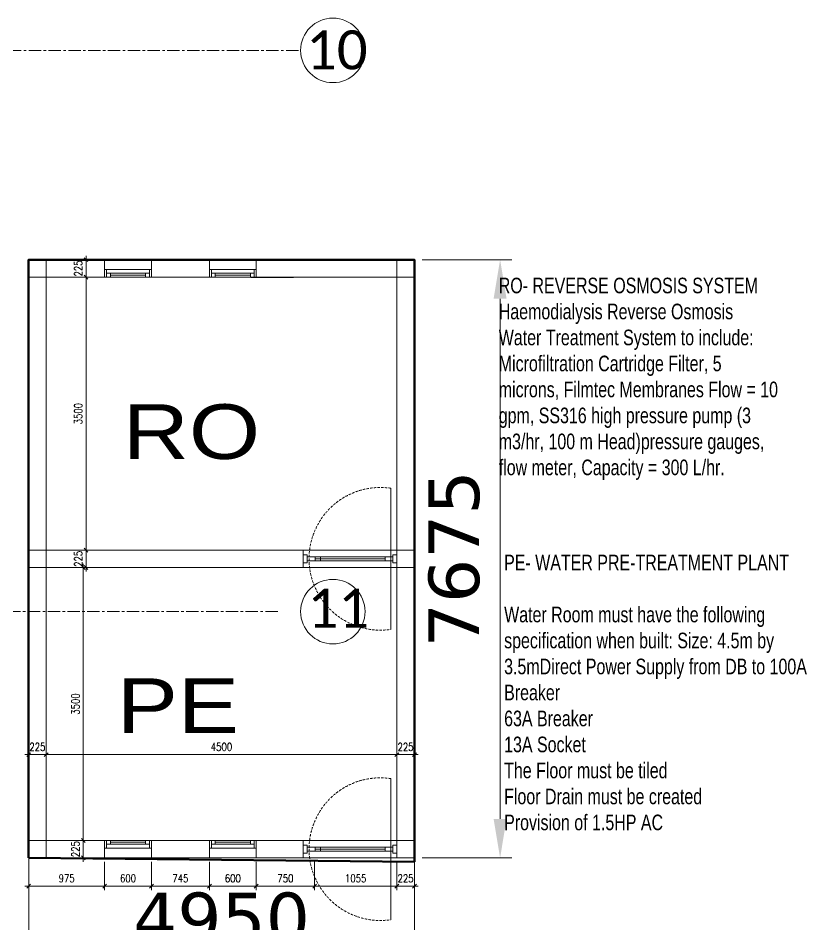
# Model space of a CAD drawing. Header units: millimetres. Extents: x 26027 to 581921, y 7230 to 233891.
# Drawn here: x 540579 to 550701, y 152726 to 164359 of the extents above; entities that cross this region are included whole.
import ezdxf

# ---------------------------------------------------------------- set-up
doc = ezdxf.new("R2010")
doc.units = ezdxf.units.MM
doc.header["$LTSCALE"] = 5
doc.linetypes.add('CENTER', pattern=[50.8, 31.75, -6.35, 6.35, -6.35])
doc.linetypes.add('HIDDEN', pattern=[9.525, 6.35, -3.175])
for name, color, linetype, lineweight in [('Aluminum', 7, 'Continuous', 5), ('AxisBalloons_2', 7, 'Continuous', 0), ('Dim', 9, 'Continuous', 9), ('Dims', 6, 'Continuous', 5), ('Medical Equipment and Furniture', 163, 'Continuous', 0), ('Structure', 20, 'Continuous', 5), ('Text', 9, 'Continuous', 5), ('Walls', 32, 'Continuous', 5), ('ΗΜ ΙΑ Κείμενο', 7, 'Continuous', 15)]:
    doc.layers.add(name, color=color, linetype=linetype, lineweight=lineweight)
doc.layers.add('axes', color=9, linetype='Continuous')
doc.styles.add('Dimension', font='verdana.ttf')
doc.styles.add('MARI3', font='arial.ttf', dxfattribs={"width": 1.2})
doc.styles.add('ROMANS', font='romans', dxfattribs={"width": 0.8, "height": 100})
doc.styles.get("Standard").update_dxf_attribs({"font": 'calibri.ttf'})
doc.styles.add('X3G_ENTITY_2587EA', font='swisscl.ttf', dxfattribs={"height": 200})
doc.dimstyles.new('D500', dxfattribs={"dimtxt": 650, "dimasz": 500, "dimexe": 150, "dimexo": 100, "dimgap": 250, "dimtad": 1, "dimdec": 0, "dimtxsty": 'Dimension', "dimcen": 100, "dimdle": 150, "dimclrd": 250, "dimclre": 250, "dimclrt": 7, "dimadec": 0, "dimazin": 0, "dimtfac": 1, "dimtdec": 0, "dimtmove": 0, "dimatfit": 3, "dimfxl": 1, "dimlwd": 5, "dimlwe": 5, "dimarcsym": 0})
doc.dimstyles.new('Dim 1-50', dxfattribs={"dimscale": 0.5, "dimtxt": 250, "dimasz": 100, "dimexe": 100, "dimexo": 100, "dimgap": 100, "dimtad": 1, "dimdec": 0, "dimzin": 0, "dimdsep": 46, "dimtxsty": 'ROMANS', "dimblk": 'OBLIQUE', "dimcen": 100, "dimdle": 100, "dimclrd": 8, "dimclre": 8, "dimclrt": 256, "dimadec": 1, "dimazin": 0, "dimtfac": 1, "dimtdec": 0, "dimtix": 1, "dimtmove": 1, "dimatfit": 3, "dimfxl": 0.5, "dimtolj": 1, "dimtzin": 0, "dimlwd": -1, "dimlwe": -1, "dimarcsym": 0})

# ---------------------------------------------------------------- blocks, each defined once
blk = doc.blocks.new('*D242')
at = {"layer": 'DEFPOINTS', "color": 0, "transparency": 16777216}
for p in [(545664, 161260, 0), (545664, 153585), (546764, 153585)]:
    blk.add_point(p, dxfattribs=at)
at = {"layer": 'Dims', "color": 250, "linetype": 'Continuous', "lineweight": 5, "transparency": 16777216}
for p, q in [((545764, 161260), (546914, 161260)), ((546764, 160760), (546764, 154085)), ((545764, 153585), (546914, 153585))]:
    blk.add_line(p, q, dxfattribs=at)
at = {"layer": 'Dims', "color": 250, "transparency": 16777216}
for points in [[(546681, 160760), (546847, 160760), (546764, 161260)], [(546681, 154085), (546847, 154085), (546764, 153585)]]:
    blk.add_solid(points, dxfattribs=at)
at = {"layer": 'Dims', "color": 7, "lineweight": 0, "transparency": 16777216, "insert": (546176, 157423), "char_height": 650, "attachment_point": 5, "rotation": 90, "style": 'Dimension'}
blk.add_mtext('7675', dxfattribs=at)
blk = doc.blocks.new('*D479')
at = {"layer": 'DEFPOINTS', "color": 0, "transparency": 16777216}
for p in [(540714, 153810, 0), (545664, 153585), (545664, 152221)]:
    blk.add_point(p, dxfattribs=at)
at = {"layer": 'Dims', "color": 250, "linetype": 'Continuous', "lineweight": 5, "transparency": 16777216}
for p, q in [((540714, 153710), (540714, 152071)), ((545664, 153485), (545664, 152071)), ((541214, 152221), (545164, 152221))]:
    blk.add_line(p, q, dxfattribs=at)
at = {"layer": 'Dims', "color": 250, "transparency": 16777216}
for points in [[(541214, 152304), (541214, 152137), (540714, 152221)], [(545164, 152304), (545164, 152137), (545664, 152221)]]:
    blk.add_solid(points, dxfattribs=at)
at = {"layer": 'Dims', "color": 7, "lineweight": 0, "transparency": 16777216, "insert": (543189, 152809), "char_height": 650, "attachment_point": 5, "style": 'Dimension'}
blk.add_mtext('4950', dxfattribs=at)
blk = doc.blocks.new('_OBLIQUE')
at = {"linetype": 'ByBlock'}
blk.add_line((-0.5, -0.5), (0.5, 0.5), dxfattribs=at)
blk = doc.blocks.new('*D480')
at = {"layer": 'DEFPOINTS', "color": 0, "transparency": 16777216}
for p in [(541415, 157310), (541450, 157310, 0), (541415, 153810, 0)]:
    blk.add_point(p, dxfattribs=at)
at = {"layer": 'Dim', "color": 8, "transparency": 16777216}
for p, q in [((541400, 157310), (541365, 157310)), ((541415, 153760), (541415, 157360))]:
    blk.add_line(p, q, dxfattribs=at)
at = {"layer": 'Dim', "color": 8, "transparency": 16777216, "xscale": 50, "yscale": 50, "zscale": 50}
for p, rotation in [((541415, 157310), 90), ((541415, 153810), 270)]:
    blk.add_blockref('_OBLIQUE', p, dxfattribs=dict(at, rotation=rotation))
at = {"layer": 'Dim', "transparency": 16777216, "insert": (541315, 155560), "char_height": 100, "attachment_point": 5, "rotation": 90, "style": 'ROMANS'}
blk.add_mtext('\\A1;3500', dxfattribs=at)
blk = doc.blocks.new('*D481')
at = {"layer": 'DEFPOINTS', "color": 0, "transparency": 16777216}
for p in [(541450, 157535, 0), (541450, 157535), (541450, 157310, 0)]:
    blk.add_point(p, dxfattribs=at)
at = {"layer": 'Dim', "color": 8, "transparency": 16777216}
for p, q in [((541450, 157535), (541450, 157585)), ((541450, 157310), (541450, 157535)), ((541450, 157310), (541450, 157260))]:
    blk.add_line(p, q, dxfattribs=at)
at = {"layer": 'Dim', "color": 8, "transparency": 16777216, "xscale": 50, "yscale": 50, "zscale": 50}
for p, rotation in [((541450, 157535), 270), ((541450, 157310), 90)]:
    blk.add_blockref('_OBLIQUE', p, dxfattribs=dict(at, rotation=rotation))
at = {"layer": 'Dim', "transparency": 16777216, "insert": (541350, 157423), "char_height": 100, "attachment_point": 5, "rotation": 90, "style": 'ROMANS'}
blk.add_mtext('\\A1;225', dxfattribs=at)
blk = doc.blocks.new('*D482')
at = {"layer": 'DEFPOINTS', "color": 0, "transparency": 16777216}
for p in [(541415, 161035, 0), (541450, 161035), (541450, 157535, 0)]:
    blk.add_point(p, dxfattribs=at)
at = {"layer": 'Dim', "color": 8, "transparency": 16777216}
for p, q in [((541450, 157485), (541450, 161085)), ((541465, 161035), (541500, 161035))]:
    blk.add_line(p, q, dxfattribs=at)
at = {"layer": 'Dim', "color": 8, "transparency": 16777216, "xscale": 50, "yscale": 50, "zscale": 50}
for p, rotation in [((541450, 161035), 90), ((541450, 157535), 270)]:
    blk.add_blockref('_OBLIQUE', p, dxfattribs=dict(at, rotation=rotation))
at = {"layer": 'Dim', "transparency": 16777216, "insert": (541350, 159285), "char_height": 100, "attachment_point": 5, "rotation": 90, "style": 'ROMANS'}
blk.add_mtext('\\A1;3500', dxfattribs=at)
blk = doc.blocks.new('*D483')
at = {"layer": 'DEFPOINTS', "color": 0, "transparency": 16777216}
for p in [(545439, 154910), (540939, 154677, 0), (545439, 154677, 0)]:
    blk.add_point(p, dxfattribs=at)
at = {"layer": 'Dim', "color": 8, "transparency": 16777216}
for p, q in [((540939, 154727), (540939, 154960)), ((545439, 154727), (545439, 154960)), ((540889, 154910), (545489, 154910))]:
    blk.add_line(p, q, dxfattribs=at)
at = {"layer": 'Dim', "color": 8, "transparency": 16777216, "xscale": 50, "yscale": 50, "zscale": 50, "rotation": 180}
blk.add_blockref('_OBLIQUE', (540939, 154910), dxfattribs=at)
at = {"layer": 'Dim', "color": 8, "transparency": 16777216, "xscale": 50, "yscale": 50, "zscale": 50}
blk.add_blockref('_OBLIQUE', (545439, 154910), dxfattribs=at)
at = {"layer": 'Dim', "transparency": 16777216, "insert": (543189, 155010), "char_height": 100, "attachment_point": 5, "style": 'ROMANS'}
blk.add_mtext('\\A1;4500', dxfattribs=at)
blk = doc.blocks.new('*D484')
at = {"layer": 'DEFPOINTS', "color": 0, "transparency": 16777216}
for p in [(541415, 153810, 0), (541415, 153585, 0), (541415, 153585)]:
    blk.add_point(p, dxfattribs=at)
at = {"layer": 'Dim', "color": 8, "transparency": 16777216}
for p, q in [((541415, 153810), (541415, 153860)), ((541415, 153810), (541415, 153585)), ((541415, 153585), (541415, 153535))]:
    blk.add_line(p, q, dxfattribs=at)
at = {"layer": 'Dim', "color": 8, "transparency": 16777216, "xscale": 50, "yscale": 50, "zscale": 50}
for p, rotation in [((541415, 153810), 270), ((541415, 153585), 90)]:
    blk.add_blockref('_OBLIQUE', p, dxfattribs=dict(at, rotation=rotation))
at = {"layer": 'Dim', "transparency": 16777216, "insert": (541315, 153698), "char_height": 100, "attachment_point": 5, "rotation": 90, "style": 'ROMANS'}
blk.add_mtext('\\A1;225', dxfattribs=at)
blk = doc.blocks.new('*D485')
at = {"layer": 'DEFPOINTS', "color": 0, "transparency": 16777216}
for p in [(540714, 153585, 0), (541689, 153585, 0), (541689, 153223)]:
    blk.add_point(p, dxfattribs=at)
at = {"layer": 'Dim', "color": 8, "transparency": 16777216}
for p, q in [((540714, 153535), (540714, 153173)), ((541689, 153535), (541689, 153173)), ((540664, 153223), (541739, 153223))]:
    blk.add_line(p, q, dxfattribs=at)
at = {"layer": 'Dim', "color": 8, "transparency": 16777216, "xscale": 50, "yscale": 50, "zscale": 50, "rotation": 180}
blk.add_blockref('_OBLIQUE', (540714, 153223), dxfattribs=at)
at = {"layer": 'Dim', "color": 8, "transparency": 16777216, "xscale": 50, "yscale": 50, "zscale": 50}
blk.add_blockref('_OBLIQUE', (541689, 153223), dxfattribs=at)
at = {"layer": 'Dim', "transparency": 16777216, "insert": (541201, 153323), "char_height": 100, "attachment_point": 5, "style": 'ROMANS'}
blk.add_mtext('\\A1;975', dxfattribs=at)
blk = doc.blocks.new('*D486')
at = {"layer": 'DEFPOINTS', "color": 0, "transparency": 16777216}
for p in [(541689, 153585, 0), (542289, 153585, 0), (542289, 153223)]:
    blk.add_point(p, dxfattribs=at)
at = {"layer": 'Dim', "color": 8, "transparency": 16777216}
for p, q in [((541689, 153535), (541689, 153173)), ((542289, 153535), (542289, 153173)), ((541639, 153223), (542339, 153223))]:
    blk.add_line(p, q, dxfattribs=at)
at = {"layer": 'Dim', "color": 8, "transparency": 16777216, "xscale": 50, "yscale": 50, "zscale": 50, "rotation": 180}
blk.add_blockref('_OBLIQUE', (541689, 153223), dxfattribs=at)
at = {"layer": 'Dim', "color": 8, "transparency": 16777216, "xscale": 50, "yscale": 50, "zscale": 50}
blk.add_blockref('_OBLIQUE', (542289, 153223), dxfattribs=at)
at = {"layer": 'Dim', "transparency": 16777216, "insert": (541989, 153323), "char_height": 100, "attachment_point": 5, "style": 'ROMANS'}
blk.add_mtext('\\A1;600', dxfattribs=at)
blk = doc.blocks.new('*D487')
at = {"layer": 'DEFPOINTS', "color": 0, "transparency": 16777216}
for p in [(542289, 153585, 0), (543034, 153585, 0), (543034, 153223)]:
    blk.add_point(p, dxfattribs=at)
at = {"layer": 'Dim', "color": 8, "transparency": 16777216}
for p, q in [((542289, 153535), (542289, 153173)), ((543034, 153535), (543034, 153173)), ((542239, 153223), (543084, 153223))]:
    blk.add_line(p, q, dxfattribs=at)
at = {"layer": 'Dim', "color": 8, "transparency": 16777216, "xscale": 50, "yscale": 50, "zscale": 50, "rotation": 180}
blk.add_blockref('_OBLIQUE', (542289, 153223), dxfattribs=at)
at = {"layer": 'Dim', "color": 8, "transparency": 16777216, "xscale": 50, "yscale": 50, "zscale": 50}
blk.add_blockref('_OBLIQUE', (543034, 153223), dxfattribs=at)
at = {"layer": 'Dim', "transparency": 16777216, "insert": (542661, 153323), "char_height": 100, "attachment_point": 5, "style": 'ROMANS'}
blk.add_mtext('\\A1;745', dxfattribs=at)
blk = doc.blocks.new('*D488')
at = {"layer": 'DEFPOINTS', "color": 0, "transparency": 16777216}
for p in [(543034, 153585, 0), (543634, 153585, 0), (543634, 153223)]:
    blk.add_point(p, dxfattribs=at)
at = {"layer": 'Dim', "color": 8, "transparency": 16777216}
for p, q in [((543034, 153535), (543034, 153173)), ((543634, 153535), (543634, 153173)), ((542984, 153223), (543684, 153223))]:
    blk.add_line(p, q, dxfattribs=at)
at = {"layer": 'Dim', "color": 8, "transparency": 16777216, "xscale": 50, "yscale": 50, "zscale": 50, "rotation": 180}
blk.add_blockref('_OBLIQUE', (543034, 153223), dxfattribs=at)
at = {"layer": 'Dim', "color": 8, "transparency": 16777216, "xscale": 50, "yscale": 50, "zscale": 50}
blk.add_blockref('_OBLIQUE', (543634, 153223), dxfattribs=at)
at = {"layer": 'Dim', "transparency": 16777216, "insert": (543334, 153323), "char_height": 100, "attachment_point": 5, "style": 'ROMANS'}
blk.add_mtext('\\A1;600', dxfattribs=at)
blk = doc.blocks.new('*D489')
at = {"layer": 'DEFPOINTS', "color": 0, "transparency": 16777216}
for p in [(543634, 153585, 0), (544384, 153585, 0), (544384, 153223)]:
    blk.add_point(p, dxfattribs=at)
at = {"layer": 'Dim', "color": 8, "transparency": 16777216}
for p, q in [((543634, 153535), (543634, 153173)), ((544384, 153535), (544384, 153173)), ((543584, 153223), (544434, 153223))]:
    blk.add_line(p, q, dxfattribs=at)
at = {"layer": 'Dim', "color": 8, "transparency": 16777216, "xscale": 50, "yscale": 50, "zscale": 50, "rotation": 180}
blk.add_blockref('_OBLIQUE', (543634, 153223), dxfattribs=at)
at = {"layer": 'Dim', "color": 8, "transparency": 16777216, "xscale": 50, "yscale": 50, "zscale": 50}
blk.add_blockref('_OBLIQUE', (544384, 153223), dxfattribs=at)
at = {"layer": 'Dim', "transparency": 16777216, "insert": (544009, 153323), "char_height": 100, "attachment_point": 5, "style": 'ROMANS'}
blk.add_mtext('\\A1;750', dxfattribs=at)
blk = doc.blocks.new('*D243')
at = {"layer": 'DEFPOINTS', "color": 0, "transparency": 16777216}
for p in [(544384, 153585, 0), (545439, 153585), (545439, 153223)]:
    blk.add_point(p, dxfattribs=at)
at = {"layer": 'Dim', "color": 8, "transparency": 16777216}
for p, q in [((544384, 153535), (544384, 153173)), ((545439, 153535), (545439, 153173)), ((544334, 153223), (545489, 153223))]:
    blk.add_line(p, q, dxfattribs=at)
at = {"layer": 'Dim', "color": 8, "transparency": 16777216, "xscale": 50, "yscale": 50, "zscale": 50, "rotation": 180}
blk.add_blockref('_OBLIQUE', (544384, 153223), dxfattribs=at)
at = {"layer": 'Dim', "color": 8, "transparency": 16777216, "xscale": 50, "yscale": 50, "zscale": 50}
blk.add_blockref('_OBLIQUE', (545439, 153223), dxfattribs=at)
at = {"layer": 'Dim', "transparency": 16777216, "insert": (544911, 153323), "char_height": 100, "attachment_point": 5, "style": 'ROMANS'}
blk.add_mtext('\\A1;1055', dxfattribs=at)
blk = doc.blocks.new('*D490')
at = {"layer": 'DEFPOINTS', "color": 0, "transparency": 16777216}
for p in [(545439, 153585), (545664, 153585), (545664, 153223)]:
    blk.add_point(p, dxfattribs=at)
at = {"layer": 'Dim', "color": 8, "transparency": 16777216}
for p, q in [((545439, 153535), (545439, 153173)), ((545664, 153535), (545664, 153173)), ((545439, 153223), (545389, 153223)), ((545439, 153223), (545664, 153223)), ((545664, 153223), (545714, 153223))]:
    blk.add_line(p, q, dxfattribs=at)
at = {"layer": 'Dim', "color": 8, "transparency": 16777216, "xscale": 50, "yscale": 50, "zscale": 50}
blk.add_blockref('_OBLIQUE', (545439, 153223), dxfattribs=at)
at = {"layer": 'Dim', "color": 8, "transparency": 16777216, "xscale": 50, "yscale": 50, "zscale": 50, "rotation": 180}
blk.add_blockref('_OBLIQUE', (545664, 153223), dxfattribs=at)
at = {"layer": 'Dim', "transparency": 16777216, "insert": (545551, 153323), "char_height": 100, "attachment_point": 5, "style": 'ROMANS'}
blk.add_mtext('\\A1;225', dxfattribs=at)
blk = doc.blocks.new('*D491')
at = {"layer": 'DEFPOINTS', "color": 0, "transparency": 16777216}
for p in [(540714, 154910, 0), (540714, 154910), (540939, 154910)]:
    blk.add_point(p, dxfattribs=at)
at = {"layer": 'Dim', "color": 8, "transparency": 16777216}
for p, q in [((540714, 154910), (540664, 154910)), ((540939, 154910), (540714, 154910)), ((540939, 154910), (540989, 154910))]:
    blk.add_line(p, q, dxfattribs=at)
at = {"layer": 'Dim', "color": 8, "transparency": 16777216, "xscale": 50, "yscale": 50, "zscale": 50}
blk.add_blockref('_OBLIQUE', (540714, 154910), dxfattribs=at)
at = {"layer": 'Dim', "color": 8, "transparency": 16777216, "xscale": 50, "yscale": 50, "zscale": 50, "rotation": 180}
blk.add_blockref('_OBLIQUE', (540939, 154910), dxfattribs=at)
at = {"layer": 'Dim', "transparency": 16777216, "insert": (540826, 155010), "char_height": 100, "attachment_point": 5, "style": 'ROMANS'}
blk.add_mtext('\\A1;225', dxfattribs=at)
blk = doc.blocks.new('*D492')
at = {"layer": 'DEFPOINTS', "color": 0, "transparency": 16777216}
for p in [(545439, 154910), (545664, 154910), (545664, 154910)]:
    blk.add_point(p, dxfattribs=at)
at = {"layer": 'Dim', "color": 8, "transparency": 16777216}
for p, q in [((545439, 154910), (545389, 154910)), ((545439, 154910), (545664, 154910)), ((545664, 154910), (545714, 154910))]:
    blk.add_line(p, q, dxfattribs=at)
at = {"layer": 'Dim', "color": 8, "transparency": 16777216, "xscale": 50, "yscale": 50, "zscale": 50}
blk.add_blockref('_OBLIQUE', (545439, 154910), dxfattribs=at)
at = {"layer": 'Dim', "color": 8, "transparency": 16777216, "xscale": 50, "yscale": 50, "zscale": 50, "rotation": 180}
blk.add_blockref('_OBLIQUE', (545664, 154910), dxfattribs=at)
at = {"layer": 'Dim', "transparency": 16777216, "insert": (545551, 155010), "char_height": 100, "attachment_point": 5, "style": 'ROMANS'}
blk.add_mtext('\\A1;225', dxfattribs=at)
blk = doc.blocks.new('*D244')
at = {"layer": 'DEFPOINTS', "color": 0, "transparency": 16777216}
for p in [(541415, 161035, 0), (541450, 161035), (541450, 157535, 0)]:
    blk.add_point(p, dxfattribs=at)
at = {"layer": 'Dim', "color": 8, "transparency": 16777216}
for p, q in [((541450, 157485), (541450, 161085)), ((541465, 161035), (541500, 161035))]:
    blk.add_line(p, q, dxfattribs=at)
at = {"layer": 'Dim', "color": 8, "transparency": 16777216, "xscale": 50, "yscale": 50, "zscale": 50}
for p, rotation in [((541450, 161035), 90), ((541450, 157535), 270)]:
    blk.add_blockref('_OBLIQUE', p, dxfattribs=dict(at, rotation=rotation))
at = {"layer": 'Dim', "transparency": 16777216, "insert": (541350, 159285), "char_height": 100, "attachment_point": 5, "rotation": 90, "style": 'ROMANS'}
blk.add_mtext('\\A1;3500', dxfattribs=at)
blk = doc.blocks.new('*D493')
at = {"layer": 'DEFPOINTS', "color": 0, "transparency": 16777216}
for p in [(541450, 161260, 0), (541450, 161260), (541450, 161035)]:
    blk.add_point(p, dxfattribs=at)
at = {"layer": 'Dim', "color": 8, "transparency": 16777216}
for p, q in [((541450, 161260), (541450, 161310)), ((541450, 161035), (541450, 161260)), ((541450, 161035), (541450, 160985))]:
    blk.add_line(p, q, dxfattribs=at)
at = {"layer": 'Dim', "color": 8, "transparency": 16777216, "xscale": 50, "yscale": 50, "zscale": 50}
for p, rotation in [((541450, 161260), 270), ((541450, 161035), 90)]:
    blk.add_blockref('_OBLIQUE', p, dxfattribs=dict(at, rotation=rotation))
at = {"layer": 'Dim', "transparency": 16777216, "insert": (541350, 161148), "char_height": 100, "attachment_point": 5, "rotation": 90, "style": 'ROMANS'}
blk.add_mtext('\\A1;225', dxfattribs=at)

msp = doc.modelspace()

# ---------------------------------------------------------------- linework, layer by layer
msp.add_line((543563.8, 161035.3), (544113.8, 161035.3))
at = {"layer": 'Aluminum'}
for p, q in [((542288.8, 161135.3), (541688.8, 161135.3)), ((541713.8, 161135.3, -2.4), (541713.8, 161035.3, -2.4)), ((542263.8, 161135.3, -2.4), (542263.8, 161035.3, -2.4)), ((543633.8, 161135.3, -2.4), (543033.8, 161135.3, -2.4)), ((543058.8, 161135.3, -2.4), (543058.8, 161035.3, -2.4)), ((543608.8, 161135.3, -2.4), (543608.8, 161035.3, -2.4)), ((542263.8, 161085.3, -2.4), (541713.8, 161085.3, -2.4)), ((541763.8, 161085.3, -2.4), (541763.8, 161035.3, -2.4)), ((541763.8, 161060.3, -2.4), (542213.8, 161060.3, -2.4)), ((542213.8, 161085.3, -2.4), (542213.8, 161035.3, -2.4)), ((543608.8, 161085.3, -2.4), (543058.8, 161085.3, -2.4)), ((543108.8, 161085.3, -2.4), (543108.8, 161035.3, -2.4)), ((543108.8, 161060.3, -2.4), (543558.8, 161060.3, -2.4)), ((543558.8, 161085.3, -2.4), (543558.8, 161035.3, -2.4)), ((545363.8, 157447.8, 0), (545363.8, 158327.8, 0)), ((545388.8, 157447.8, 0), (544288.8, 157447.8, 0)), ((545388.8, 157397.8, 0), (544288.8, 157397.8, 0)), ((544388.8, 157447.8, 0), (544388.8, 157397.8, 0)), ((545288.8, 157422.8, 0), (544388.8, 157422.8, 0)), ((544458.8, 157447.8, 0), (544458.8, 157397.8, 0)), ((545288.8, 157447.8, 0), (545288.8, 157397.8, 0)), ((545363.8, 157447.8, 0), (545363.8, 157397.8, 0)), ((545363.8, 157397.8, 0), (545363.8, 156517.8, 0)), ((545363.8, 153722.8, 0), (545363.8, 154602.8, 0)), ((541713.8, 153710.3, -2.4), (541713.8, 153810.3, -2.4)), ((541763.8, 153760.3, -2.4), (541763.8, 153810.3, -2.4)), ((541763.8, 153785.3, -2.4), (542213.8, 153785.3, -2.4)), ((542213.8, 153760.3, -2.4), (542213.8, 153810.3, -2.4)), ((542263.8, 153710.3, -2.4), (542263.8, 153810.3, -2.4)), ((543058.8, 153710.3, -2.4), (543058.8, 153810.3, -2.4)), ((543108.8, 153760.3, -2.4), (543108.8, 153810.3, -2.4)), ((543108.8, 153785.3, -2.4), (543558.8, 153785.3, -2.4)), ((543558.8, 153760.3, -2.4), (543558.8, 153810.3, -2.4)), ((543608.8, 153710.3, -2.4), (543608.8, 153810.3, -2.4)), ((542288.8, 153710.3), (541688.8, 153710.3)), ((542263.8, 153760.3, -2.4), (541713.8, 153760.3, -2.4)), ((543633.8, 153710.3, -2.4), (543033.8, 153710.3, -2.4)), ((543608.8, 153760.3, -2.4), (543058.8, 153760.3, -2.4)), ((545388.8, 153722.8, 0), (544288.8, 153722.8, 0)), ((545388.8, 153672.8, 0), (544288.8, 153672.8, 0)), ((544388.8, 153722.8, 0), (544388.8, 153672.8, 0)), ((545288.8, 153697.8, 0), (544388.8, 153697.8, 0)), ((544458.8, 153722.8, 0), (544458.8, 153672.8, 0)), ((545288.8, 153722.8, 0), (545288.8, 153672.8, 0)), ((545363.8, 153722.8, 0), (545363.8, 153672.8, 0)), ((545363.8, 153672.8, 0), (545363.8, 152792.8, 0))]:
    msp.add_line(p, q, dxfattribs=at)
at = {"layer": 'Aluminum', "elevation": 0}
for points in [[(544288.8, 157472.8), (544288.8, 157372.8), (544238.8, 157372.8), (544238.8, 157472.8)], [(545388.8, 157472.8), (545388.8, 157372.8), (545438.8, 157372.8), (545438.8, 157472.8)], [(544288.8, 153747.8), (544288.8, 153647.8), (544238.8, 153647.8), (544238.8, 153747.8)], [(545388.8, 153747.8), (545388.8, 153647.8), (545438.8, 153647.8), (545438.8, 153747.8)]]:
    msp.add_lwpolyline(points, close=True, dxfattribs=at)
at = {"layer": 'Aluminum', "linetype": 'HIDDEN'}
for centre in [(545227.3, 157422.8, 0), (545227.3, 153697.8, 0)]:
    msp.add_arc(centre, 915.2, 81.42397, 278.57603, dxfattribs=at)
at = {"layer": 'axes', "linetype": 'CENTER', "lineweight": 0}
for p, q in [((544175.8, 163945.3, 2.4), (461383.1, 163945.3, 2.4)), ((543910.8, 156745.3, 2.4), (448848.3, 156745.3, 2.4))]:
    msp.add_line(p, q, dxfattribs=at)
at = {"layer": 'AxisBalloons_2', "color": 1}
for centre in [(544617.7, 163945.3, 0), (544617.7, 156745.3, 0)]:
    msp.add_circle(centre, 413.9, dxfattribs=at)
at = {"layer": 'Medical Equipment and Furniture', "color": 85, "lineweight": 50, "true_color": 0x58ba48}
msp.add_lwpolyline([(540713.8, 153585.3), (540713.8, 161260.3), (545663.8, 161260.3), (545663.8, 153535.7), (540713.8, 153585.6)], dxfattribs=at)
at = {"layer": 'Structure'}
for points in [[(540713.8, 161260.3), (540938.8, 161260.3), (540938.8, 161035.3), (540713.8, 161035.3)], [(545438.8, 161260.3), (545663.8, 161260.3), (545663.8, 161035.3), (545438.8, 161035.3)], [(540713.8, 157535.3), (540938.8, 157535.3), (540938.8, 157310.3), (540713.8, 157310.3)], [(545438.8, 157535.3), (545663.8, 157535.3), (545663.8, 157310.3), (545438.8, 157310.3)], [(540713.8, 153810.3), (540938.8, 153810.3), (540938.8, 153585.3), (540713.8, 153585.3)]]:
    msp.add_lwpolyline(points, close=True, dxfattribs=at)
at = {"layer": 'Structure', "elevation": 0}
msp.add_lwpolyline([(545438.8, 153810.3), (545663.8, 153810.3), (545663.8, 153585.3), (545438.8, 153585.3)], close=True, dxfattribs=at)
at = {"layer": 'Walls'}
for p, q in [((540713.8, 161260.3), (545438.8, 161260.3)), ((540713.8, 161260.3), (545438.8, 161260.3)), ((541688.8, 161035.3), (541688.8, 161260.3)), ((542288.8, 161035.3), (542288.8, 161260.3)), ((543033.8, 161035.3), (543033.8, 161260.3)), ((543633.8, 161260.3), (543633.8, 161035.3)), ((540713.8, 153810.3), (540713.8, 161035.3)), ((540713.8, 161035.3), (545438.8, 161035.3)), ((540713.8, 161035.3), (545438.8, 161035.3)), ((540938.8, 153810.3), (540938.8, 161035.3)), ((545438.8, 153810.3), (545438.8, 161035.3)), ((545438.8, 153810.3), (545438.8, 161035.3)), ((545663.8, 153810.3, 0), (545663.8, 161035.3, 0)), ((540713.8, 153810.3, 0), (540713.8, 160810.3)), ((540713.8, 157535.3), (545438.8, 157535.3)), ((544238.8, 157310.3), (544238.8, 157535.3)), ((540713.8, 157310.3), (545438.8, 157310.3)), ((540713.8, 153810.3), (545438.8, 153810.3)), ((540938.8, 153810.3), (540938.8, 153585.3)), ((541688.8, 153810.3), (541688.8, 153585.3)), ((542288.8, 153810.3), (542288.8, 153585.3)), ((543033.8, 153810.3), (543033.8, 153585.3)), ((543633.8, 153585.3), (543633.8, 153810.3)), ((544238.8, 153585.3), (544238.8, 153810.3)), ((540713.8, 153585.3), (545438.8, 153585.3))]:
    msp.add_line(p, q, dxfattribs=at)
at = {"layer": 'ΗΜ ΙΑ Κείμενο'}
msp.add_line((540713.8, 161260.3, 0), (545213.8, 161260.3, 0), dxfattribs=at)

# ---------------------------------------------------------------- texts
at = {"layer": 'Dims', "color": 3, "style": 'MARI3', "width": 1.2}
for s, p in [('RO', (541921.7, 158704, 0)), ('PE', (541845.7, 155187.1, 0))]:
    msp.add_text(s, height=701.14, dxfattribs=at).set_placement(p)
at = {"layer": 'Medical Equipment and Furniture', "char_height": 200, "attachment_point": 2, "style": 'X3G_ENTITY_2587EA'}
for s, insert, width in [('\\pxql;RO- REVERSE OSMOSIS SYSTEM\\PHaemodialysis Reverse Osmosis Water Treatment System to include:\\PMicrofiltration Cartridge Filter, 5 microns, Filmtec Membranes Flow = 10 gpm, SS316 high pressure pump (3 m3/hr, 100 m Head)pressure gauges, flow meter, Capacity = 300 L/hr. ', (548534.5, 161029.1, 0), 3575.279), ('\\pxql;PE- WATER PRE-TREATMENT PLANT\\P\\PWater Room must have the following specification when built: Size: 4.5m by 3.5mDirect Power Supply from DB to 100A Breaker \\P63A Breaker \\P13A Socket \\PThe Floor must be tiled \\PFloor Drain must be created \\PProvision of 1.5HP AC ', (548780.5, 157474.9, 0), 3929.434)]:
    msp.add_mtext(s, dxfattribs=dict(at, insert=insert, width=width))
at = {"layer": 'Text', "char_height": 500, "attachment_point": 1}
for s, insert in [('10', (544274, 164202.2, 0)), ('11', (544292.9, 157038.9, 0))]:
    msp.add_mtext_dynamic_manual_height_columns(s, width=1.122, gutter_width=1, heights=[0], dxfattribs=dict(at, insert=insert))

# ---------------------------------------------------------------- dimensions: what is measured, and where the dimension line sits
at = {"layer": 'Dim'}
for base, p1, p2, picture, middle in [((541450.3, 161260.3, 0), (541450.3, 161035.3, 0), (541450.3, 161260.3), '*D493', (541350.3, 161147.8, 0)), ((541450.3, 161035.3, 0), (541450.3, 157535.3), (541415.2, 161035.3), '*D482', (541350.3, 159285.3, 0)), ((541450.3, 161035.3, 0), (541450.3, 157535.3), (541415.2, 161035.3), '*D244', (541350.3, 159285.3, 0)), ((541450.3, 157535.3, 0), (541450.3, 157310.3), (541450.3, 157535.3), '*D481', (541350.3, 157422.8, 0)), ((541415.2, 157310.3, 0), (541415.2, 153810.3), (541450.3, 157310.3), '*D480', (541315.2, 155560.3, 0)), ((541415.2, 153585.3, 0), (541415.2, 153810.3), (541415.2, 153585.3), '*D484', (541315.2, 153697.8, 0))]:
    dim = msp.add_linear_dim(base=base, p1=p1, p2=p2, angle=90, dimstyle='Dim 1-50', dxfattribs=at)
    dim.commit()
    dim.dimension.update_dxf_attribs({"geometry": picture, "text_midpoint": middle})
for base, p1, p2, picture, middle in [((540713.8, 154910.2, 0), (540938.8, 154910.2, 0), (540713.8, 154910.2), '*D491', (540826.3, 155010.2, 0)), ((545438.8, 154910.2, 0), (540938.8, 154677.5), (545438.8, 154677.5), '*D483', (543188.8, 155010.2, 0)), ((545663.8, 154910.2, 0), (545438.8, 154910.2, 0), (545663.8, 154910.2, 0), '*D492', (545551.3, 155010.2, 0)), ((541688.8, 153222.6, 0), (540713.8, 153585.3), (541688.8, 153585.3), '*D485', (541201.3, 153322.6, 0)), ((542288.8, 153222.6, 0), (541688.8, 153585.3), (542288.8, 153585.3), '*D486', (541988.8, 153322.6, 0)), ((543033.8, 153222.6, 0), (542288.8, 153585.3), (543033.8, 153585.3), '*D487', (542661.3, 153322.6, 0)), ((543633.8, 153222.6, 0), (543033.8, 153585.3), (543633.8, 153585.3), '*D488', (543333.8, 153322.6, 0)), ((544383.8, 153222.6, 0), (543633.8, 153585.3), (544383.8, 153585.3), '*D489', (544008.8, 153322.6, 0)), ((545438.8, 153222.6, 0), (544383.8, 153585.3), (545438.8, 153585.3, 0), '*D243', (544911.3, 153322.6, 0)), ((545663.8, 153222.6, 0), (545438.8, 153585.3, 0), (545663.8, 153585.3, 0), '*D490', (545551.3, 153322.6, 0))]:
    dim = msp.add_linear_dim(base=base, p1=p1, p2=p2, dimstyle='Dim 1-50', dxfattribs=at)
    dim.commit()
    dim.dimension.update_dxf_attribs({"geometry": picture, "text_midpoint": middle})
at = {"layer": 'Dims', "lineweight": 0}
dim = msp.add_linear_dim(base=(546764.1, 153585.3, 0), p1=(545663.8, 161260.3), p2=(545663.8, 153585.3, 0), angle=90, dimstyle='D500', dxfattribs=at)
dim.commit()
dim.dimension.update_dxf_attribs({"geometry": '*D242', "text_midpoint": (546764.1, 157422.8, 0), "dimtype": 160})
dim = msp.add_linear_dim(base=(545663.8, 152220.6, 0), p1=(540713.8, 153810.3), p2=(545663.8, 153585.3, 0), dimstyle='D500', dxfattribs=at)
dim.commit()
dim.dimension.update_dxf_attribs({"geometry": '*D479', "text_midpoint": (543188.8, 152808.9, 0)})

doc.saveas('drawing.dxf')
